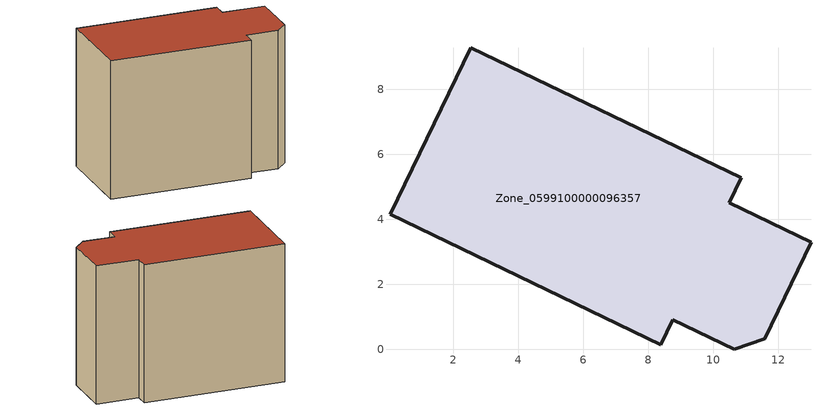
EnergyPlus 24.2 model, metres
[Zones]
Zone_0599100000096357
 floor ground (C_G): 8.75,0.92 8.38,0.15 0.06,4.16 2.53,9.29 10.85,5.29 10.48,4.52 13,3.3 11.57,0.33 10.64,0 z4.43
 wall outside (C_F): 8.38,0.15 8.75,0.92 10.64,0 11.57,0.33 13,3.3 10.48,4.52 10.85,5.29 2.53,9.29 0.06,4.16 8.38,0.15 z4.43:13.52
 roof outside (C_R): 10.85,5.29 2.53,9.29 0.06,4.16 8.38,0.15 8.75,0.92 10.64,0 11.57,0.33 13,3.3 10.48,4.52 z13.52
[BUILDING]
Pand.0599100000096357: North Axis=0; Terrain=City; Loads Convergence Tolerance Value=0.04; Temperature Convergence Tolerance Value=0.4; Solar Distribution=FullExterior; Maximum Number of Warmup Days=25; Minimum Number of Warmup Days=1
[Site:Location]
Rotterdam.The.Hague.AP_ZH_NLD Design_Conditions: Latitude=51.96; Longitude=4.45; Time Zone=1; Elevation=-4.5
[SITE:GROUNDTEMPERATURE:BUILDINGSURFACE]
18, 18, 18, 18, 18, 18, 18, 18, 18, 18, 18, 18
[MATERIAL] Thermal Absorptance=0.9; Solar Absorptance=0.7; Visible Absorptance=0.7
Name | Roughness | Thickness | Conductivity | Density | Specific Heat
G.TC.1992-2005 | MediumSmooth | 0.15 | 0.06 | 540 | 1210
F.TC.1992-2005 | Rough | 0.3 | 0.12 | 1920 | 840
R.TC.1992-2005 | MediumRough | 0.2 | 0.08 | 1500 | 1000
[CONSTRUCTION]
C_G: G.TC.1992-2005
C_F: F.TC.1992-2005
C_R: R.TC.1992-2005
[ZONE]
Zone_0599100000096357: Type=1; Multiplier=1; Ceiling Height=Autocalculate; Volume=Autocalculate; Floor Area=autocalculate; Part of Total Floor Area=Yes
[ZONEINFILTRATION:DESIGNFLOWRATE]
Infil_Zone_0599100000096357: Zone or ZoneList or Space or SpaceList=Zone_0599100000096357; Schedule=AlwaysOn; Design Flow Rate Calculation Method=Flow/Area; Flow Rate per Floor Area=0.0015; Constant Term Coefficient=1; Temperature Term Coefficient=0; Velocity Term Coefficient=0; Velocity Squared Term Coefficient=0
[HVACTEMPLATE:ZONE:IDEALLOADSAIRSYSTEM]
Zone_0599100000096357: Maximum Heating Supply Air Temperature=50; Minimum Cooling Supply Air Temperature=13; Maximum Heating Supply Air Humidity Ratio=0.0156; Minimum Cooling Supply Air Humidity Ratio=0.0077; Heating Limit=NoLimit; Cooling Limit=NoLimit; Dehumidification Control Type=ConstantSensibleHeatRatio; Cooling Sensible Heat Ratio=0.7; Dehumidification Setpoint=60; Humidification Control Type=None; Humidification Setpoint=30; Outdoor Air Method=None; Outdoor Air Flow Rate per Person=0.00944; Outdoor Air Flow Rate per Zone Floor Area=0; Outdoor Air Flow Rate per Zone=0; Demand Controlled Ventilation Type=None; Outdoor Air Economizer Type=NoEconomizer; Heat Recovery Type=None; Sensible Heat Recovery Effectiveness=0.7; Latent Heat Recovery Effectiveness=0.65
[ZONECONTROL:THERMOSTAT]
ThermostatControl_Zone_0599100000096357: Zone or ZoneList=Zone_0599100000096357; Control Type Schedule=DualSetpointControlType; Control 1=Thermostat_Zone_0599100000096357; Temperature Difference Between Cutout And Setpoint=0
[THERMOSTATSETPOINT:DUALSETPOINT]
Thermostat_Zone_0599100000096357: Heating Setpoint Temperature Schedule=HeatingSetpoint_Zone_0599100000096357; Cooling Setpoint Temperature Schedule=CoolingSetpoint_Zone_0599100000096357
[SCHEDULE:COMPACT]
HeatingSetpoint_Zone_0599100000096357: Through: 12/31, For: AllDays, Until: 24:00, 21
CoolingSetpoint_Zone_0599100000096357: Through: 12/31, For: AllDays, Until: 24:00, 24
DualSetpointControlType: Through: 12/31, For: AllDays, Until: 24:00, 4
AlwaysOn: Through: 12/31, For: AllDays, Until: 24:00, 1
